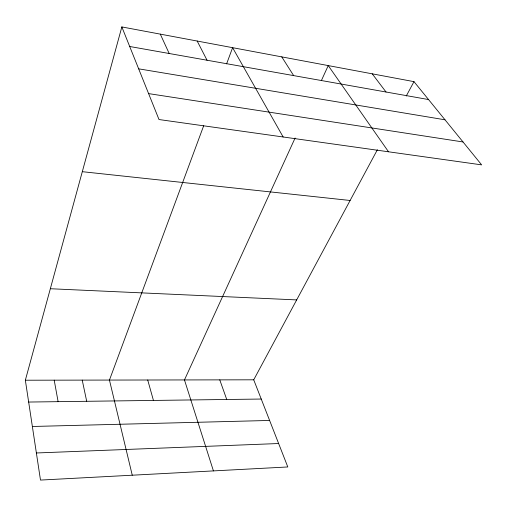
<?xml version="1.0" encoding="UTF-8"?>
<svg xmlns="http://www.w3.org/2000/svg" width="507" height="507" viewBox="0 0 507 507"><rect width="100%" height="100%" fill="white"/><g stroke="black" fill="none" stroke-linecap="round" stroke-linejoin="round"><path stroke-width="0.76" d="M377.373 149.761L253.722 379.813L287.799 466.96L40.49 480.072L25.35 380.218L121.845 26.928L413.985 81.646L481.65 164.876L159.002 119.538L121.845 26.928M203.675 125.774L109.449 380.073L132.257 475.205M226.604 63.876L232.605 47.677L283.147 136.979M295.099 138.024L184.466 379.939L213.428 470.902M321.362 80.613L328.232 65.587L388.527 151.789M406.253 96.026L413.985 81.646M36.384 452.979L278.635 443.524M32.366 426.482L269.61 420.455M28.658 402.045L261.238 399.041M25.35 380.218L253.722 379.813M50.339 288.73L296.671 299.91M82.311 171.683L350.115 200.48M148.595 93.605L463.024 141.966M138.658 68.832L445 119.798M129.691 46.492L428.542 99.556M372.246 73.832L386.03 92.008M281.759 56.879L293.654 75.606M197.179 41.042L207.046 60.225M160.288 34.127L169.192 53.501M219.772 379.876L226.743 399.491M147.721 380.003L153.437 400.435M82.229 380.117L86.703 401.297M54.205 380.168L58.115 401.664"/></g></svg>
